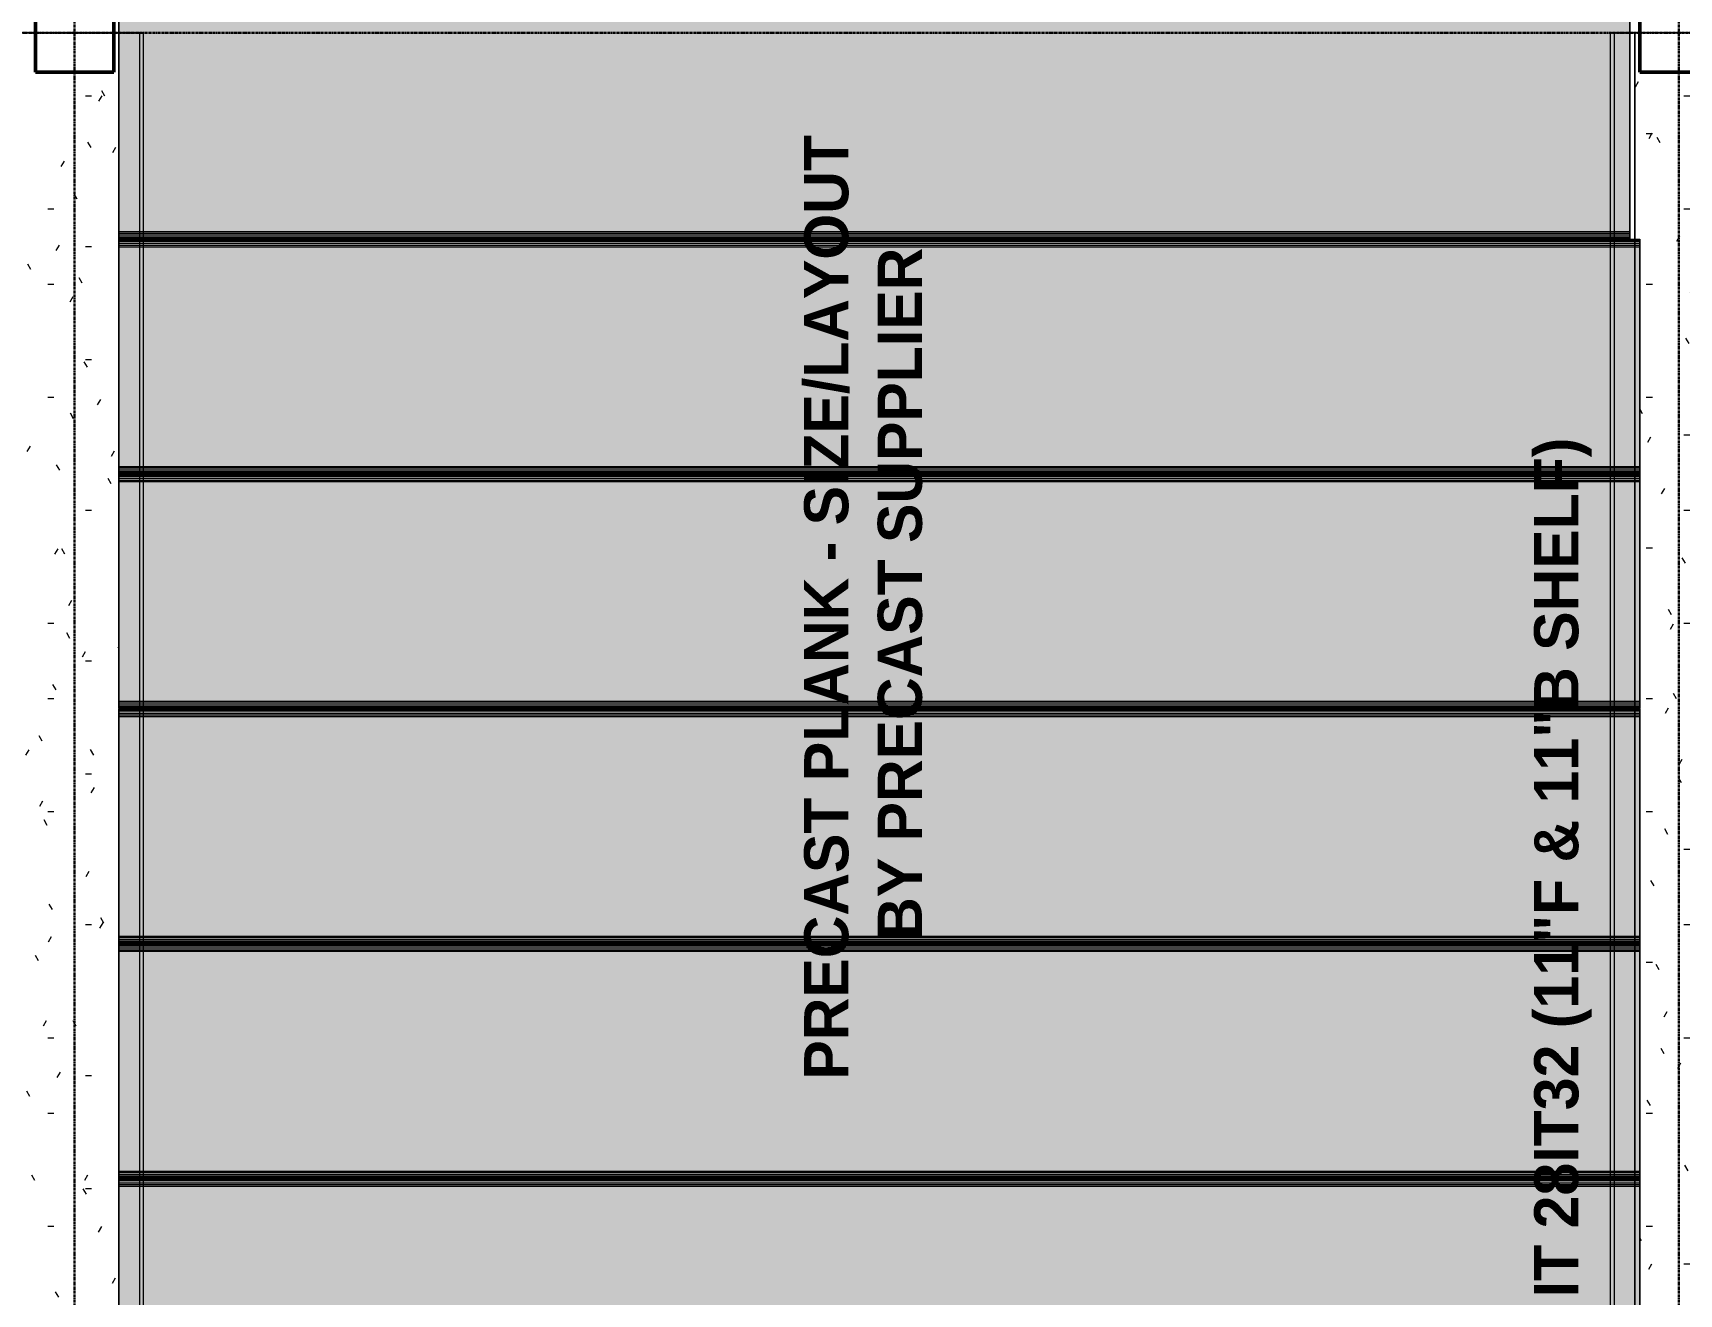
# Model space of a CAD drawing. Header units: inches. Extents: x -15746 to 650, y -81 to 12338.
# Drawn here: x -2835.8 to -2500.3, y 10930.1 to 11187.2 of the extents above; entities that cross this region are included whole.
import ezdxf

# ---------------------------------------------------------------- set-up
doc = ezdxf.new("R2010")
doc.units = ezdxf.units.IN
doc.header["$MEASUREMENT"] = 0
doc.linetypes.add('Grid Line 1_2_', pattern=[0.875, 0.5, -0.125, 0.125, -0.125])
for name, color, linetype, lineweight in [('A-ANNO-IDEN', 131, 'Continuous', 30), ('S-BEAM', 12, 'Continuous', 9), ('S-BEAM-IDEN', 2, 'Continuous', 30), ('S-COLS', 52, 'Continuous', 9), ('S-GRID', 1, 'Continuous', 9)]:
    doc.layers.add(name, color=color, linetype=linetype, lineweight=lineweight)
doc.styles.add('Century Gothic_B', font='', dxfattribs={"height": 9})
doc.styles.get('Century Gothic_B').set_extended_font_data('Century Gothic', bold=True)
pattern_1 = [(270, (-11013.189, -2827.324), (7.68, -30.72), [1.267, -21.773, 1.267, -21.773, -122.88]), (270, (-11013.189, -2827.324), (7.68, -30.72), [-46.08, 1.267, -44.813, 1.267, -21.773, -53.76]), (270, (-11013.189, -2827.324), (7.68, -30.72), [-115.2, 1.267, -14.093, 1.267, -37.133]), (30, (-11009.349, -2838.844), (22.7643004, 22.011075), [1.267, -21.773, 1.267, -21.773, -122.88]), (30, (-11009.349, -2838.844), (22.7643004, 22.011075), [-46.08, 1.267, -44.813, 1.267, -21.773, -53.76]), (30, (-11009.349, -2838.844), (22.7643004, 22.011075), [-115.2, 1.267, -14.093, 1.267, -37.133]), (150, (-10993.989, -2842.684), (-30.4443004, 8.708925), [1.267, -21.773, 1.267, -21.773, -122.88]), (150, (-10993.989, -2842.684), (-30.4443004, 8.708925), [-46.08, 1.267, -44.813, 1.267, -21.773, -53.76]), (150, (-10993.989, -2842.684), (-30.4443004, 8.708925), [-115.2, 1.267, -14.093, 1.267, -37.133])]
pattern_2 = [(270, (-11013.189, -2500.324), (7.68, -30.72), [1.267, -21.773, 1.267, -21.773, -122.88]), (270, (-11013.189, -2500.324), (7.68, -30.72), [-46.08, 1.267, -44.813, 1.267, -21.773, -53.76]), (270, (-11013.189, -2500.324), (7.68, -30.72), [-115.2, 1.267, -14.093, 1.267, -37.133]), (30, (-11009.349, -2511.844), (22.7643004, 22.011075), [1.267, -21.773, 1.267, -21.773, -122.88]), (30, (-11009.349, -2511.844), (22.7643004, 22.011075), [-46.08, 1.267, -44.813, 1.267, -21.773, -53.76]), (30, (-11009.349, -2511.844), (22.7643004, 22.011075), [-115.2, 1.267, -14.093, 1.267, -37.133]), (150, (-10993.989, -2515.684), (-30.4443004, 8.708925), [1.267, -21.773, 1.267, -21.773, -122.88]), (150, (-10993.989, -2515.684), (-30.4443004, 8.708925), [-46.08, 1.267, -44.813, 1.267, -21.773, -53.76]), (150, (-10993.989, -2515.684), (-30.4443004, 8.708925), [-115.2, 1.267, -14.093, 1.267, -37.133])]

# ---------------------------------------------------------------- blocks, each defined once
blk = doc.blocks.new('034100 - Precast Structural Concrete - Column - Corbels - 16_x16_-1699971-FRAMING PLAN - 1ST FLOOR')
at = {"layer": 'S-COLS'}
for p, q in [((-8.91, 8.98), (-8.98, 8.98)), ((-8.98, 8.98), (-8.98, -7.02)), ((6.94, 8.98), (-8.91, 8.98)), ((7.02, 8.98), (6.94, 8.98)), ((7.02, -7.02), (7.02, 8.98)), ((-8.98, -7.02), (-8.91, -7.02)), ((-8.91, -7.02), (6.94, -7.02)), ((6.94, -7.02), (7.02, -7.02))]:
    blk.add_line(p, q, dxfattribs=at)
at = {"layer": 'S-COLS', "lineweight": 50}
for p, q in [((-8.98, -7.02), (-8.98, 8.98)), ((-8.98, 8.98), (-8.91, 8.98)), ((-8.91, 8.98), (6.94, 8.98)), ((6.94, 8.98), (7.02, 8.98)), ((7.02, 8.98), (7.02, -7.02)), ((-8.91, -7.02), (-8.98, -7.02)), ((6.94, -7.02), (-8.91, -7.02)), ((7.02, -7.02), (6.94, -7.02))]:
    blk.add_line(p, q, dxfattribs=at)
blk = doc.blocks.new('034100 - Precast Structural Concrete - Solid Plank - 12_-V108-FRAMING PLAN - 1ST FLOOR')
at = {"layer": 'S-BEAM', "transparency": 33554483}
for points in [[(0, 23.94), (0, 23.9), (3.21, 23.94)], [(4, 23.94), (4, 23.9), (75.92, 23.94)], [(303, 23.9), (4, 23.9), (4, 23.52), (303, 23.52)], [(210.98, 23.09), (4, 23.09), (4, 22.7), (303, 22.7), (303, 23.09)], [(303, -22.7), (4, -22.7), (4, -23.09), (303, -23.09)], [(210.98, -23.52), (4, -23.52), (4, -23.9), (303, -23.9), (303, -23.52), (278.52, -23.52)]]:
    blk.add_hatch(color=256, dxfattribs=at).paths.add_polyline_path(points, flags=0)
h = blk.add_hatch(color=256, dxfattribs=at)
h.paths.add_polyline_path([(3.21, 23.9), (0, 23.9), (0, 23.52), (4, 23.52), (4, 23.9)], flags=0)
h.paths.add_polyline_path([(303.79, 23.9), (303, 23.9), (303, 23.52), (308, 23.52), (308, 23.9)], flags=0)
h = blk.add_hatch(color=256, dxfattribs=at)
h.paths.add_polyline_path([(303, 23.52), (303, 23.09), (308, 23.09), (308, 23.52), (303.79, 23.52)], flags=0)
h.paths.add_polyline_path([(0, 23.52), (0, 23.09), (4, 23.09), (4, 23.52), (3.21, 23.52)], flags=0)
h.paths.add_polyline_path([(303, 22.7), (303, -18.09), (308, -18.09), (308, 22.7), (303.79, 22.7)], flags=0)
h.paths.add_polyline_path([(4, 22.7), (0, 22.7), (0, -18.1), (4, -18.1), (4, -1)], flags=0)
h.paths.add_polyline_path([(303, -18.1), (303, -22.7), (308, -22.7), (308, -18.1), (303.79, -18.1)], flags=0)
h.paths.add_polyline_path([(4, -18.13), (0, -18.13), (0, -22.7), (4, -22.7)], flags=0)
h.paths.add_polyline_path([(303, -23.09), (303, -23.52), (308, -23.52), (308, -23.09), (303.79, -23.09)], flags=0)
h.paths.add_polyline_path([(3.21, -23.09), (0, -23.09), (0, -23.52), (4, -23.52), (4, -23.09)], flags=0)
h = blk.add_hatch(color=256, dxfattribs=at)
h.paths.add_polyline_path([(303, 23.52), (4, 23.52), (4, 23.09), (303, 23.09)], flags=0)
h.paths.add_polyline_path([(210.98, 22.7), (4, 22.7), (4, -22.7), (303, -22.7), (303, -18.1), (303, -18.09), (303, 22.7)], flags=0)
h.paths.add_polyline_path([(278.52, -23.09), (4, -23.09), (4, -23.52), (303, -23.52), (303, -23.09)], flags=0)
h = blk.add_hatch(color=256, dxfattribs=at)
h.paths.add_polyline_path([(303, 23.09), (303, 22.7), (308, 22.7), (308, 23.09), (303.79, 23.09)], flags=0)
h.paths.add_polyline_path([(0, 23.09), (0, 22.7), (4, 22.7), (4, 23.09), (3.21, 23.09)], flags=0)
h = blk.add_hatch(color=256, dxfattribs=at)
h.paths.add_polyline_path([(303, -22.7), (303, -23.09), (308, -23.09), (308, -22.7), (303.79, -22.7)], flags=0)
h.paths.add_polyline_path([(0, -22.7), (0, -23.09), (4, -23.09), (4, -22.7), (3.21, -22.7)], flags=0)
h = blk.add_hatch(color=256, dxfattribs=at)
h.paths.add_polyline_path([(303, -23.52), (303, -23.9), (308, -23.9), (308, -23.52), (303.79, -23.52)], flags=0)
h.paths.add_polyline_path([(0, -23.52), (0, -23.9), (4, -23.9), (4, -23.52), (3.21, -23.52)], flags=0)
h = blk.add_hatch(color=256, dxfattribs=at)
h.paths.add_polyline_path([(303, -23.9), (303, -23.94), (303.79, -23.9)], flags=0)
h.paths.add_polyline_path([(0, -23.9), (0, -23.94), (3.21, -23.9)], flags=0)
at = {"layer": 'S-BEAM'}
for p, q in [((0, 23.94), (0, 23.9)), ((4, 23.94), (0, 23.94)), ((0, 23.76), (0, 23.9)), ((0, 23.9), (0, 23.52)), ((4, 23.9), (0, 23.9)), ((0, 23.52), (0, 23.76)), ((0, 23.76), (4, 23.76)), ((4, 23.76), (0, 23.76)), ((0, 23.52), (0, -18.1)), ((0, 22.7), (0, 23.52)), ((0, 23.52), (4, 23.52)), ((303, 23.94), (4, 23.94)), ((303, 23.9), (4, 23.9)), ((4, 23.76), (303, 23.76)), ((303, 23.76), (4, 23.76)), ((4, 23.52), (303, 23.52)), ((308, 23.94), (303, 23.94)), ((308, 23.9), (303, 23.9)), ((303, 23.76), (308, 23.76)), ((308, 23.76), (303, 23.76)), ((303, 23.52), (308, 23.52)), ((308, 23.9), (308, 23.94)), ((308, 23.52), (308, 23.9)), ((308, 23.9), (308, 23.76)), ((308, 23.76), (308, 23.52)), ((308, 23.52), (308, 22.7)), ((308, -18.09), (308, 23.52)), ((0, 22.7), (0, 23.09)), ((0, 23.09), (0, 22.7)), ((4, 23.09), (0, 23.09)), ((4, 23.09), (0, 23.09)), ((0, 22.4), (0, 22.7)), ((4, 22.7), (0, 22.7)), ((0, -18.1), (0, 22.4)), ((4, 22.4), (0, 22.4)), ((303, 23.09), (4, 23.09)), ((303, 23.09), (4, 23.09)), ((303, 22.7), (4, 22.7)), ((303, 22.4), (4, 22.4)), ((308, 23.09), (303, 23.09)), ((308, 23.09), (303, 23.09)), ((308, 22.7), (303, 22.7)), ((308, 22.4), (303, 22.4)), ((308, 22.7), (308, 23.09)), ((308, 23.09), (308, 22.7)), ((308, 22.7), (308, 22.4)), ((308, 22.4), (308, -18.09)), ((0, -18.13), (0, -23.52)), ((0, -22.4), (0, -18.13)), ((308, -18.1), (308, -22.4)), ((308, -23.52), (308, -18.1)), ((0, -22.7), (0, -22.4)), ((4, -22.4), (0, -22.4)), ((0, -23.52), (0, -22.7)), ((0, -22.7), (0, -23.09)), ((0, -23.09), (0, -22.7)), ((4, -22.7), (0, -22.7)), ((4, -23.09), (0, -23.09)), ((4, -23.09), (0, -23.09)), ((303, -22.4), (4, -22.4)), ((303, -22.7), (4, -22.7)), ((303, -23.09), (4, -23.09)), ((303, -23.09), (4, -23.09)), ((308, -22.4), (303, -22.4)), ((308, -22.7), (303, -22.7)), ((308, -23.09), (303, -23.09)), ((308, -23.09), (303, -23.09)), ((308, -22.4), (308, -22.7)), ((308, -22.7), (308, -23.09)), ((308, -23.09), (308, -22.7)), ((308, -22.7), (308, -23.52)), ((0, -23.52), (0, -23.9)), ((0, -23.76), (0, -23.52)), ((4, -23.52), (0, -23.52)), ((0, -23.9), (0, -23.76)), ((4, -23.76), (0, -23.76)), ((4, -23.76), (0, -23.76)), ((0, -23.9), (0, -23.94)), ((4, -23.9), (0, -23.9)), ((4, -23.94), (0, -23.94)), ((303, -23.52), (4, -23.52)), ((303, -23.76), (4, -23.76)), ((303, -23.76), (4, -23.76)), ((303, -23.9), (4, -23.9)), ((303, -23.94), (4, -23.94)), ((308, -23.52), (303, -23.52)), ((308, -23.76), (303, -23.76)), ((308, -23.76), (303, -23.76)), ((308, -23.9), (303, -23.9)), ((308, -23.94), (303, -23.94)), ((308, -23.52), (308, -23.76)), ((308, -23.9), (308, -23.52)), ((308, -23.76), (308, -23.9)), ((308, -23.94), (308, -23.9))]:
    blk.add_line(p, q, dxfattribs=at)
blk = doc.blocks.new('034100 - Precast Structural Concrete - Solid Plank - 12_-V109-FRAMING PLAN - 1ST FLOOR')
at = {"layer": 'S-BEAM', "transparency": 33554483}
for points in [[(0, 23.94), (0, 23.9), (5.21, 23.94)], [(305, 23.9), (6, 23.9), (6, 23.52), (305, 23.52)], [(305, 23.09), (6, 23.09), (6, 22.7), (305, 22.7)], [(212.98, -22.7), (6, -22.7), (6, -23.09), (305, -23.09), (305, -22.7)], [(0, -23.9), (0, -23.94), (2, -23.9)], [(305, -23.52), (6, -23.52), (6, -23.9), (305, -23.9)], [(6, -23.9), (6, -23.94), (77.92, -23.9)]]:
    blk.add_hatch(color=256, dxfattribs=at).paths.add_polyline_path(points, flags=0)
h = blk.add_hatch(color=256, dxfattribs=at)
h.paths.add_polyline_path([(5.21, 23.9), (0, 23.9), (0, 23.52), (6, 23.52), (6, 23.9)], flags=0)
h.paths.add_polyline_path([(305.79, 23.9), (305, 23.9), (305, 23.52), (310, 23.52), (310, 23.9)], flags=0)
h = blk.add_hatch(color=256, dxfattribs=at)
h.paths.add_polyline_path([(305, 23.52), (305, 23.09), (310, 23.09), (310, 23.52), (305.79, 23.52)], flags=0)
h.paths.add_polyline_path([(0, 23.52), (0, 23.09), (6, 23.09), (6, 23.52), (5.21, 23.52)], flags=0)
h.paths.add_polyline_path([(5.21, 22.7), (0, 22.7), (0, -22.7), (6, -22.7), (6, 22.7)], flags=0)
h.paths.add_polyline_path([(305, 22.7), (305, -22.7), (310, -22.7), (310, 22.7), (305.79, 22.7)], flags=0)
h.paths.add_polyline_path([(305, -23.09), (305, -23.52), (310, -23.52), (310, -23.09), (305.79, -23.09)], flags=0)
h.paths.add_polyline_path([(0, -23.09), (0, -23.52), (6, -23.52), (6, -23.09), (5.21, -23.09)], flags=0)
h = blk.add_hatch(color=256, dxfattribs=at)
h.paths.add_polyline_path([(305, 23.52), (6, 23.52), (6, 23.09), (305, 23.09)], flags=0)
h.paths.add_polyline_path([(212.98, 22.7), (6, 22.7), (6, -22.7), (305, -22.7), (305, 22.7)], flags=0)
h.paths.add_polyline_path([(6, -23.09), (6, -23.52), (305, -23.52), (305, -23.09), (77.92, -23.09)], flags=0)
h = blk.add_hatch(color=256, dxfattribs=at)
h.paths.add_polyline_path([(305, 23.09), (305, 22.7), (310, 22.7), (310, 23.09), (305.79, 23.09)], flags=0)
h.paths.add_polyline_path([(0, 23.09), (0, 22.7), (6, 22.7), (6, 23.09), (5.21, 23.09)], flags=0)
h = blk.add_hatch(color=256, dxfattribs=at)
h.paths.add_polyline_path([(305, -22.7), (305, -23.09), (310, -23.09), (310, -22.7), (305.79, -22.7)], flags=0)
h.paths.add_polyline_path([(0, -22.7), (0, -23.09), (6, -23.09), (6, -22.7), (5.21, -22.7)], flags=0)
h = blk.add_hatch(color=256, dxfattribs=at)
h.paths.add_polyline_path([(5.21, -23.52), (0, -23.52), (0, -23.9), (6, -23.9), (6, -23.52)], flags=0)
h.paths.add_polyline_path([(310, -23.52), (305, -23.52), (305, -23.9), (310, -23.9)], flags=0)
at = {"layer": 'S-BEAM'}
for p, q in [((0, 23.94), (0, 23.9)), ((6, 23.94), (0, 23.94)), ((0, 23.76), (0, 23.9)), ((0, 23.9), (0, 23.52)), ((6, 23.9), (0, 23.9)), ((0, 23.52), (0, 23.76)), ((0, 23.76), (6, 23.76)), ((6, 23.76), (0, 23.76)), ((0, 23.52), (0, -23.52)), ((0, 22.7), (0, 23.52)), ((0, 23.52), (6, 23.52)), ((305, 23.94), (6, 23.94)), ((305, 23.9), (6, 23.9)), ((6, 23.76), (305, 23.76)), ((305, 23.76), (6, 23.76)), ((6, 23.52), (305, 23.52)), ((310, 23.94), (305, 23.94)), ((310, 23.9), (305, 23.9)), ((305, 23.76), (310, 23.76)), ((310, 23.76), (305, 23.76)), ((305, 23.52), (310, 23.52)), ((310, 23.9), (310, 23.94)), ((310, 23.52), (310, 23.9)), ((310, 23.9), (310, 23.76)), ((310, 23.76), (310, 23.52)), ((310, 23.52), (310, 22.7)), ((310, -23.52), (310, 23.52)), ((0, 22.7), (0, 23.09)), ((0, 23.09), (0, 22.7)), ((6, 23.09), (0, 23.09)), ((6, 23.09), (0, 23.09)), ((0, 22.4), (0, 22.7)), ((6, 22.7), (0, 22.7)), ((0, -22.4), (0, 22.4)), ((6, 22.4), (0, 22.4)), ((305, 23.09), (6, 23.09)), ((305, 23.09), (6, 23.09)), ((305, 22.7), (6, 22.7)), ((305, 22.4), (6, 22.4)), ((310, 23.09), (305, 23.09)), ((310, 23.09), (305, 23.09)), ((310, 22.7), (305, 22.7)), ((310, 22.4), (305, 22.4)), ((310, 22.7), (310, 23.09)), ((310, 23.09), (310, 22.7)), ((310, 22.7), (310, 22.4)), ((310, 22.4), (310, -22.4)), ((0, -22.7), (0, -22.4)), ((6, -22.4), (0, -22.4)), ((0, -23.52), (0, -22.7)), ((0, -22.7), (0, -23.09)), ((0, -23.09), (0, -22.7)), ((6, -22.7), (0, -22.7)), ((6, -23.09), (0, -23.09)), ((6, -23.09), (0, -23.09)), ((305, -22.4), (6, -22.4)), ((305, -22.7), (6, -22.7)), ((305, -23.09), (6, -23.09)), ((305, -23.09), (6, -23.09)), ((310, -22.4), (305, -22.4)), ((310, -22.7), (305, -22.7)), ((310, -23.09), (305, -23.09)), ((310, -23.09), (305, -23.09)), ((310, -22.4), (310, -22.7)), ((310, -22.7), (310, -23.09)), ((310, -23.09), (310, -22.7)), ((310, -22.7), (310, -23.52)), ((0, -23.52), (0, -23.9)), ((0, -23.76), (0, -23.52)), ((6, -23.52), (0, -23.52)), ((0, -23.9), (0, -23.76)), ((6, -23.76), (0, -23.76)), ((6, -23.76), (0, -23.76)), ((0, -23.9), (0, -23.94)), ((6, -23.9), (0, -23.9)), ((6, -23.94), (0, -23.94)), ((305, -23.52), (6, -23.52)), ((305, -23.76), (6, -23.76)), ((305, -23.76), (6, -23.76)), ((305, -23.9), (6, -23.9)), ((305, -23.94), (6, -23.94)), ((310, -23.52), (305, -23.52)), ((310, -23.76), (305, -23.76)), ((310, -23.76), (305, -23.76)), ((310, -23.9), (305, -23.9)), ((310, -23.94), (305, -23.94)), ((310, -23.52), (310, -23.76)), ((310, -23.9), (310, -23.52)), ((310, -23.76), (310, -23.9)), ((310, -23.94), (310, -23.9))]:
    blk.add_line(p, q, dxfattribs=at)
blk = doc.blocks.new('034100 - Precast Structural Concrete - Solid Plank - 12_-V110-FRAMING PLAN - 1ST FLOOR')
at = {"layer": 'S-BEAM', "transparency": 33554483}
h = blk.add_hatch(color=256, dxfattribs=at)
h.paths.add_polyline_path([(305, 23.9), (305, 23.52), (310, 23.52), (310, 23.9), (305.79, 23.9)], flags=0)
h.paths.add_polyline_path([(0, 23.9), (0, 23.52), (6, 23.52), (6, 23.9), (5.21, 23.9)], flags=0)
h = blk.add_hatch(color=256, dxfattribs=at)
h.paths.add_polyline_path([(305, 23.52), (305, 23.09), (310, 23.09), (310, 23.52), (305.79, 23.52)], flags=0)
h.paths.add_polyline_path([(0, 23.52), (0, 23.09), (6, 23.09), (6, 23.52), (5.21, 23.52)], flags=0)
h.paths.add_polyline_path([(305.79, 22.7), (305, 22.7), (305, -22.7), (310, -22.7), (310, 22.7)], flags=0)
h.paths.add_polyline_path([(0, 22.7), (0, -22.7), (6, -22.7), (6, 22.7), (5.21, 22.7)], flags=0)
h.paths.add_polyline_path([(305, -23.09), (305, -23.52), (310, -23.52), (310, -23.09), (305.79, -23.09)], flags=0)
h.paths.add_polyline_path([(0, -23.09), (0, -23.52), (6, -23.52), (6, -23.09), (5.21, -23.09)], flags=0)
for points in [[(77.92, 23.9), (6, 23.9), (6, 23.52), (305, 23.52), (305, 23.9), (212.98, 23.9)], [(212.98, 23.09), (6, 23.09), (6, 22.7), (305, 22.7), (305, 23.09)], [(212.98, -22.7), (6, -22.7), (6, -23.09), (305, -23.09), (305, -22.7)], [(212.98, -23.52), (6, -23.52), (6, -23.9), (305, -23.9), (305, -23.52)]]:
    blk.add_hatch(color=256, dxfattribs=at).paths.add_polyline_path(points, flags=0)
h = blk.add_hatch(color=256, dxfattribs=at)
h.paths.add_polyline_path([(305, 23.52), (6, 23.52), (6, 23.09), (305, 23.09)], flags=0)
h.paths.add_polyline_path([(77.92, 22.7), (6, 22.7), (6, -22.7), (305, -22.7), (305, 22.7), (212.98, 22.7)], flags=0)
h.paths.add_polyline_path([(212.98, -23.09), (6, -23.09), (6, -23.52), (305, -23.52), (305, -23.09)], flags=0)
h = blk.add_hatch(color=256, dxfattribs=at)
h.paths.add_polyline_path([(305, 23.09), (305, 22.7), (310, 22.7), (310, 23.09), (305.79, 23.09)], flags=0)
h.paths.add_polyline_path([(0, 23.09), (0, 22.7), (6, 22.7), (6, 23.09), (5.21, 23.09)], flags=0)
h = blk.add_hatch(color=256, dxfattribs=at)
h.paths.add_polyline_path([(305, -22.7), (305, -23.09), (310, -23.09), (310, -22.7), (305.79, -22.7)], flags=0)
h.paths.add_polyline_path([(0, -22.7), (0, -23.09), (6, -23.09), (6, -22.7), (5.21, -22.7)], flags=0)
h = blk.add_hatch(color=256, dxfattribs=at)
h.paths.add_polyline_path([(305, -23.52), (305, -23.9), (310, -23.9), (310, -23.52), (305.79, -23.52)], flags=0)
h.paths.add_polyline_path([(0, -23.52), (0, -23.9), (6, -23.9), (6, -23.52), (5.21, -23.52)], flags=0)
h = blk.add_hatch(color=256, dxfattribs=at)
h.paths.add_polyline_path([(305, -23.9), (305, -23.94), (305.79, -23.9)], flags=0)
h.paths.add_polyline_path([(0, -23.9), (0, -23.94), (5.21, -23.9)], flags=0)
at = {"layer": 'S-BEAM'}
for p, q in [((0, 23.94), (0, 23.9)), ((6, 23.94), (0, 23.94)), ((0, 23.76), (0, 23.9)), ((0, 23.9), (0, 23.52)), ((6, 23.9), (0, 23.9)), ((0, 23.52), (0, 23.76)), ((0, 23.76), (6, 23.76)), ((6, 23.76), (0, 23.76)), ((0, 23.52), (0, -23.52)), ((0, 22.7), (0, 23.52)), ((0, 23.52), (6, 23.52)), ((305, 23.94), (6, 23.94)), ((305, 23.9), (6, 23.9)), ((6, 23.76), (305, 23.76)), ((305, 23.76), (6, 23.76)), ((6, 23.52), (305, 23.52)), ((310, 23.94), (305, 23.94)), ((310, 23.9), (305, 23.9)), ((305, 23.76), (310, 23.76)), ((310, 23.76), (305, 23.76)), ((305, 23.52), (310, 23.52)), ((310, 23.9), (310, 23.94)), ((310, 23.52), (310, 23.9)), ((310, 23.9), (310, 23.76)), ((310, 23.76), (310, 23.52)), ((310, 23.52), (310, 22.7)), ((310, -23.52), (310, 23.52)), ((0, 22.7), (0, 23.09)), ((0, 23.09), (0, 22.7)), ((6, 23.09), (0, 23.09)), ((6, 23.09), (0, 23.09)), ((0, 22.4), (0, 22.7)), ((6, 22.7), (0, 22.7)), ((0, -22.4), (0, 22.4)), ((6, 22.4), (0, 22.4)), ((305, 23.09), (6, 23.09)), ((305, 23.09), (6, 23.09)), ((305, 22.7), (6, 22.7)), ((305, 22.4), (6, 22.4)), ((310, 23.09), (305, 23.09)), ((310, 23.09), (305, 23.09)), ((310, 22.7), (305, 22.7)), ((310, 22.4), (305, 22.4)), ((310, 22.7), (310, 23.09)), ((310, 23.09), (310, 22.7)), ((310, 22.7), (310, 22.4)), ((310, 22.4), (310, -22.4)), ((0, -22.7), (0, -22.4)), ((6, -22.4), (0, -22.4)), ((0, -23.52), (0, -22.7)), ((0, -22.7), (0, -23.09)), ((0, -23.09), (0, -22.7)), ((6, -22.7), (0, -22.7)), ((6, -23.09), (0, -23.09)), ((6, -23.09), (0, -23.09)), ((305, -22.4), (6, -22.4)), ((305, -22.7), (6, -22.7)), ((305, -23.09), (6, -23.09)), ((305, -23.09), (6, -23.09)), ((310, -22.4), (305, -22.4)), ((310, -22.7), (305, -22.7)), ((310, -23.09), (305, -23.09)), ((310, -23.09), (305, -23.09)), ((310, -22.4), (310, -22.7)), ((310, -22.7), (310, -23.09)), ((310, -23.09), (310, -22.7)), ((310, -22.7), (310, -23.52)), ((0, -23.52), (0, -23.9)), ((0, -23.76), (0, -23.52)), ((6, -23.52), (0, -23.52)), ((0, -23.9), (0, -23.76)), ((6, -23.76), (0, -23.76)), ((6, -23.76), (0, -23.76)), ((0, -23.9), (0, -23.94)), ((6, -23.9), (0, -23.9)), ((6, -23.94), (0, -23.94)), ((305, -23.52), (6, -23.52)), ((305, -23.76), (6, -23.76)), ((305, -23.76), (6, -23.76)), ((305, -23.9), (6, -23.9)), ((305, -23.94), (6, -23.94)), ((310, -23.52), (305, -23.52)), ((310, -23.76), (305, -23.76)), ((310, -23.76), (305, -23.76)), ((310, -23.9), (305, -23.9)), ((310, -23.94), (305, -23.94)), ((310, -23.52), (310, -23.76)), ((310, -23.9), (310, -23.52)), ((310, -23.76), (310, -23.9)), ((310, -23.94), (310, -23.9))]:
    blk.add_line(p, q, dxfattribs=at)
blk = doc.blocks.new('034100 - Precast Structural Concrete - Solid Plank - 12_-V111-FRAMING PLAN - 1ST FLOOR')
at = {"layer": 'S-BEAM', "transparency": 33554483}
for points in [[(0, 23.94), (0, 23.9), (5.21, 23.94)], [(305, 23.9), (6, 23.9), (6, 23.52), (305, 23.52)], [(305, 23.09), (6, 23.09), (6, 22.7), (305, 22.7)], [(212.98, -22.7), (6, -22.7), (6, -23.09), (305, -23.09), (305, -22.7)], [(6, -23.52), (6, -23.9), (305, -23.9), (305, -23.52), (77.92, -23.52)]]:
    blk.add_hatch(color=256, dxfattribs=at).paths.add_polyline_path(points, flags=0)
h = blk.add_hatch(color=256, dxfattribs=at)
h.paths.add_polyline_path([(5.21, 23.9), (0, 23.9), (0, 23.52), (6, 23.52), (6, 23.9)], flags=0)
h.paths.add_polyline_path([(305.79, 23.9), (305, 23.9), (305, 23.52), (310, 23.52), (310, 23.9)], flags=0)
h = blk.add_hatch(color=256, dxfattribs=at)
h.paths.add_polyline_path([(305, 23.52), (305, 23.09), (310, 23.09), (310, 23.52), (305.79, 23.52)], flags=0)
h.paths.add_polyline_path([(6, 23.52), (0, 23.52), (0, 23.09), (6, 23.09)], flags=0)
h.paths.add_polyline_path([(305.79, 22.7), (305, 22.7), (305, -22.7), (310, -22.7), (310, 22.7)], flags=0)
h.paths.add_polyline_path([(0, 22.7), (0, -22.7), (6, -22.7), (6, 22.7), (5.21, 22.7)], flags=0)
h.paths.add_polyline_path([(305.79, -23.09), (305, -23.09), (305, -23.52), (310, -23.52), (310, -23.09)], flags=0)
h.paths.add_polyline_path([(6, -23.09), (0, -23.09), (0, -23.52), (6, -23.52)], flags=0)
h = blk.add_hatch(color=256, dxfattribs=at)
h.paths.add_polyline_path([(6, 23.52), (6, 23.09), (305, 23.09), (305, 23.52), (77.92, 23.52)], flags=0)
h.paths.add_polyline_path([(77.92, 22.7), (6, 22.7), (6, -22.7), (305, -22.7), (305, 22.7), (212.98, 22.7)], flags=0)
h.paths.add_polyline_path([(6, -23.09), (6, -23.52), (305, -23.52), (305, -23.09), (77.92, -23.09)], flags=0)
h = blk.add_hatch(color=256, dxfattribs=at)
h.paths.add_polyline_path([(305, 23.09), (305, 22.7), (310, 22.7), (310, 23.09), (305.79, 23.09)], flags=0)
h.paths.add_polyline_path([(0, 23.09), (0, 22.7), (6, 22.7), (6, 23.09), (5.21, 23.09)], flags=0)
h = blk.add_hatch(color=256, dxfattribs=at)
h.paths.add_polyline_path([(305, -22.7), (305, -23.09), (310, -23.09), (310, -22.7), (305.79, -22.7)], flags=0)
h.paths.add_polyline_path([(0, -22.7), (0, -23.09), (6, -23.09), (6, -22.7), (5.21, -22.7)], flags=0)
h = blk.add_hatch(color=256, dxfattribs=at)
h.paths.add_polyline_path([(305, -23.52), (305, -23.9), (310, -23.9), (310, -23.52), (305.79, -23.52)], flags=0)
h.paths.add_polyline_path([(0, -23.52), (0, -23.9), (6, -23.9), (6, -23.52), (5.21, -23.52)], flags=0)
at = {"layer": 'S-BEAM'}
for p, q in [((0, 23.94), (0, 23.9)), ((6, 23.94), (0, 23.94)), ((0, 23.76), (0, 23.9)), ((0, 23.9), (0, 23.52)), ((6, 23.9), (0, 23.9)), ((0, 23.52), (0, 23.76)), ((0, 23.76), (6, 23.76)), ((6, 23.76), (0, 23.76)), ((0, 23.52), (0, -23.52)), ((0, 22.7), (0, 23.52)), ((0, 23.52), (6, 23.52)), ((305, 23.94), (6, 23.94)), ((305, 23.9), (6, 23.9)), ((6, 23.76), (305, 23.76)), ((305, 23.76), (6, 23.76)), ((6, 23.52), (305, 23.52)), ((310, 23.94), (305, 23.94)), ((310, 23.9), (305, 23.9)), ((305, 23.76), (310, 23.76)), ((310, 23.76), (305, 23.76)), ((305, 23.52), (310, 23.52)), ((310, 23.9), (310, 23.94)), ((310, 23.52), (310, 23.9)), ((310, 23.9), (310, 23.76)), ((310, 23.76), (310, 23.52)), ((310, 23.52), (310, 22.7)), ((310, -23.52), (310, 23.52)), ((0, 22.7), (0, 23.09)), ((0, 23.09), (0, 22.7)), ((6, 23.09), (0, 23.09)), ((6, 23.09), (0, 23.09)), ((0, 22.4), (0, 22.7)), ((6, 22.7), (0, 22.7)), ((0, -22.4), (0, 22.4)), ((6, 22.4), (0, 22.4)), ((305, 23.09), (6, 23.09)), ((305, 23.09), (6, 23.09)), ((305, 22.7), (6, 22.7)), ((305, 22.4), (6, 22.4)), ((310, 23.09), (305, 23.09)), ((310, 23.09), (305, 23.09)), ((310, 22.7), (305, 22.7)), ((310, 22.4), (305, 22.4)), ((310, 22.7), (310, 23.09)), ((310, 23.09), (310, 22.7)), ((310, 22.7), (310, 22.4)), ((310, 22.4), (310, -22.4)), ((0, -22.7), (0, -22.4)), ((6, -22.4), (0, -22.4)), ((0, -23.52), (0, -22.7)), ((0, -22.7), (0, -23.09)), ((0, -23.09), (0, -22.7)), ((6, -22.7), (0, -22.7)), ((6, -23.09), (0, -23.09)), ((6, -23.09), (0, -23.09)), ((305, -22.4), (6, -22.4)), ((305, -22.7), (6, -22.7)), ((305, -23.09), (6, -23.09)), ((305, -23.09), (6, -23.09)), ((310, -22.4), (305, -22.4)), ((310, -22.7), (305, -22.7)), ((310, -23.09), (305, -23.09)), ((310, -23.09), (305, -23.09)), ((310, -22.4), (310, -22.7)), ((310, -22.7), (310, -23.09)), ((310, -23.09), (310, -22.7)), ((310, -22.7), (310, -23.52)), ((0, -23.52), (0, -23.9)), ((0, -23.76), (0, -23.52)), ((6, -23.52), (0, -23.52)), ((0, -23.9), (0, -23.76)), ((6, -23.76), (0, -23.76)), ((6, -23.76), (0, -23.76)), ((0, -23.9), (0, -23.94)), ((6, -23.9), (0, -23.9)), ((6, -23.94), (0, -23.94)), ((305, -23.52), (6, -23.52)), ((305, -23.76), (6, -23.76)), ((305, -23.76), (6, -23.76)), ((305, -23.9), (6, -23.9)), ((305, -23.94), (6, -23.94)), ((310, -23.52), (305, -23.52)), ((310, -23.76), (305, -23.76)), ((310, -23.76), (305, -23.76)), ((310, -23.9), (305, -23.9)), ((310, -23.94), (305, -23.94)), ((310, -23.52), (310, -23.76)), ((310, -23.9), (310, -23.52)), ((310, -23.76), (310, -23.9)), ((310, -23.94), (310, -23.9))]:
    blk.add_line(p, q, dxfattribs=at)
blk = doc.blocks.new('034100 - Precast Structural Concrete - Solid Plank - 12_-V112-FRAMING PLAN - 1ST FLOOR')
at = {"layer": 'S-BEAM', "transparency": 33554483}
for points in [[(0, 23.94), (0, 23.9), (5.21, 23.94)], [(305, 23.9), (6, 23.9), (6, 23.52), (305, 23.52)], [(212.98, 23.09), (6, 23.09), (6, 22.7), (305, 22.7), (305, 23.09)], [(212.98, -22.7), (6, -22.7), (6, -23.09), (305, -23.09), (305, -22.7)], [(212.98, -23.52), (6, -23.52), (6, -23.9), (305, -23.9), (305, -23.52)]]:
    blk.add_hatch(color=256, dxfattribs=at).paths.add_polyline_path(points, flags=0)
h = blk.add_hatch(color=256, dxfattribs=at)
h.paths.add_polyline_path([(5.21, 23.9), (0, 23.9), (0, 23.52), (6, 23.52), (6, 23.9)], flags=0)
h.paths.add_polyline_path([(305.79, 23.9), (305, 23.9), (305, 23.52), (310, 23.52), (310, 23.9)], flags=0)
h = blk.add_hatch(color=256, dxfattribs=at)
h.paths.add_polyline_path([(305, 23.52), (305, 23.09), (310, 23.09), (310, 23.52), (305.79, 23.52)], flags=0)
h.paths.add_polyline_path([(6, 23.52), (0, 23.52), (0, 23.09), (6, 23.09)], flags=0)
h.paths.add_polyline_path([(310, 22.7), (305, 22.7), (305, -22.7), (310, -22.7), (310, -20.3)], flags=0)
h.paths.add_polyline_path([(0, 22.7), (0, -22.7), (6, -22.7), (6, 22.7), (5.21, 22.7)], flags=0)
h.paths.add_polyline_path([(305.79, -23.09), (305, -23.09), (305, -23.52), (310, -23.52), (310, -23.09)], flags=0)
h.paths.add_polyline_path([(6, -23.09), (0, -23.09), (0, -23.52), (6, -23.52)], flags=0)
h = blk.add_hatch(color=256, dxfattribs=at)
h.paths.add_polyline_path([(77.92, 23.52), (6, 23.52), (6, 23.09), (305, 23.09), (305, 23.52), (212.98, 23.52)], flags=0)
h.paths.add_polyline_path([(77.92, 22.7), (6, 22.7), (6, -22.7), (305, -22.7), (305, 22.7), (212.98, 22.7)], flags=0)
h.paths.add_polyline_path([(305, -23.09), (6, -23.09), (6, -23.52), (305, -23.52)], flags=0)
h = blk.add_hatch(color=256, dxfattribs=at)
h.paths.add_polyline_path([(305, 23.09), (305, 22.7), (310, 22.7), (310, 23.09), (305.79, 23.09)], flags=0)
h.paths.add_polyline_path([(0, 23.09), (0, 22.7), (6, 22.7), (6, 23.09), (5.21, 23.09)], flags=0)
h = blk.add_hatch(color=256, dxfattribs=at)
h.paths.add_polyline_path([(305, -22.7), (305, -23.09), (310, -23.09), (310, -22.7), (305.79, -22.7)], flags=0)
h.paths.add_polyline_path([(0, -22.7), (0, -23.09), (6, -23.09), (6, -22.7), (5.21, -22.7)], flags=0)
h = blk.add_hatch(color=256, dxfattribs=at)
h.paths.add_polyline_path([(305, -23.52), (305, -23.9), (310, -23.9), (310, -23.52), (305.79, -23.52)], flags=0)
h.paths.add_polyline_path([(0, -23.52), (0, -23.9), (6, -23.9), (6, -23.52), (5.21, -23.52)], flags=0)
h = blk.add_hatch(color=256, dxfattribs=at)
h.paths.add_polyline_path([(305, -23.9), (305, -23.94), (305.79, -23.9)], flags=0)
h.paths.add_polyline_path([(0, -23.9), (0, -23.94), (5.21, -23.9)], flags=0)
at = {"layer": 'S-BEAM'}
for p, q in [((0, 23.94), (0, 23.9)), ((6, 23.94), (0, 23.94)), ((0, 23.76), (0, 23.9)), ((0, 23.9), (0, 23.52)), ((6, 23.9), (0, 23.9)), ((0, 23.52), (0, 23.76)), ((0, 23.76), (6, 23.76)), ((6, 23.76), (0, 23.76)), ((0, 23.52), (0, -23.52)), ((0, 22.7), (0, 23.52)), ((0, 23.52), (6, 23.52)), ((305, 23.94), (6, 23.94)), ((305, 23.9), (6, 23.9)), ((6, 23.76), (305, 23.76)), ((305, 23.76), (6, 23.76)), ((6, 23.52), (305, 23.52)), ((310, 23.94), (305, 23.94)), ((310, 23.9), (305, 23.9)), ((305, 23.76), (310, 23.76)), ((310, 23.76), (305, 23.76)), ((305, 23.52), (310, 23.52)), ((310, 23.9), (310, 23.94)), ((310, 23.52), (310, 23.9)), ((310, 23.9), (310, 23.76)), ((310, 23.76), (310, 23.52)), ((310, 23.52), (310, 22.7)), ((310, -23.52), (310, 23.52)), ((0, 22.7), (0, 23.09)), ((0, 23.09), (0, 22.7)), ((6, 23.09), (0, 23.09)), ((6, 23.09), (0, 23.09)), ((0, 22.4), (0, 22.7)), ((6, 22.7), (0, 22.7)), ((0, -22.4), (0, 22.4)), ((6, 22.4), (0, 22.4)), ((305, 23.09), (6, 23.09)), ((305, 23.09), (6, 23.09)), ((305, 22.7), (6, 22.7)), ((305, 22.4), (6, 22.4)), ((310, 23.09), (305, 23.09)), ((310, 23.09), (305, 23.09)), ((310, 22.7), (305, 22.7)), ((310, 22.4), (305, 22.4)), ((310, 22.7), (310, 23.09)), ((310, 23.09), (310, 22.7)), ((310, 22.7), (310, 22.4)), ((310, 22.4), (310, -22.4)), ((0, -22.7), (0, -22.4)), ((6, -22.4), (0, -22.4)), ((0, -23.52), (0, -22.7)), ((0, -22.7), (0, -23.09)), ((0, -23.09), (0, -22.7)), ((6, -22.7), (0, -22.7)), ((6, -23.09), (0, -23.09)), ((6, -23.09), (0, -23.09)), ((305, -22.4), (6, -22.4)), ((305, -22.7), (6, -22.7)), ((305, -23.09), (6, -23.09)), ((305, -23.09), (6, -23.09)), ((310, -22.4), (305, -22.4)), ((310, -22.7), (305, -22.7)), ((310, -23.09), (305, -23.09)), ((310, -23.09), (305, -23.09)), ((310, -22.4), (310, -22.7)), ((310, -22.7), (310, -23.09)), ((310, -23.09), (310, -22.7)), ((310, -22.7), (310, -23.52)), ((0, -23.52), (0, -23.9)), ((0, -23.76), (0, -23.52)), ((6, -23.52), (0, -23.52)), ((0, -23.9), (0, -23.76)), ((6, -23.76), (0, -23.76)), ((6, -23.76), (0, -23.76)), ((0, -23.9), (0, -23.94)), ((6, -23.9), (0, -23.9)), ((6, -23.94), (0, -23.94)), ((305, -23.52), (6, -23.52)), ((305, -23.76), (6, -23.76)), ((305, -23.76), (6, -23.76)), ((305, -23.9), (6, -23.9)), ((305, -23.94), (6, -23.94)), ((310, -23.52), (305, -23.52)), ((310, -23.76), (305, -23.76)), ((310, -23.76), (305, -23.76)), ((310, -23.9), (305, -23.9)), ((310, -23.94), (305, -23.94)), ((310, -23.52), (310, -23.76)), ((310, -23.9), (310, -23.52)), ((310, -23.76), (310, -23.9)), ((310, -23.94), (310, -23.9))]:
    blk.add_line(p, q, dxfattribs=at)
blk = doc.blocks.new('034100 - Precast Structural Concrete - Solid Plank - 12_-V101-FRAMING PLAN - 1ST FLOOR')
at = {"layer": 'S-BEAM', "transparency": 33554483}
for points in [[(0, 23.94), (0, 23.9), (5.21, 23.94)], [(77.92, 23.9), (6, 23.9), (6, 23.52), (305, 23.52), (305, 23.9), (212.98, 23.9)], [(212.98, 23.09), (6, 23.09), (6, 22.7), (305, 22.7), (305, 23.09), (280.52, 23.09)], [(305, -22.7), (6, -22.7), (6, -23.09), (305, -23.09)], [(10.38, -23.52), (6, -23.52), (6, -23.9), (305, -23.9), (305, -23.52), (77.92, -23.52)]]:
    blk.add_hatch(color=256, dxfattribs=at).paths.add_polyline_path(points, flags=0)
h = blk.add_hatch(color=256, dxfattribs=at)
h.paths.add_polyline_path([(0, 23.9), (0, 23.52), (6, 23.52), (6, 23.9), (5.21, 23.9)], flags=0)
h.paths.add_polyline_path([(310, 23.9), (305, 23.9), (305, 23.52), (310, 23.52)], flags=0)
h = blk.add_hatch(color=256, dxfattribs=at)
h.paths.add_polyline_path([(305, 23.52), (305, 23.09), (310, 23.09), (310, 23.52), (305.79, 23.52)], flags=0)
h.paths.add_polyline_path([(5.21, 23.52), (0, 23.52), (0, 23.09), (6, 23.09), (6, 23.52)], flags=0)
h.paths.add_polyline_path([(6, 22.7), (0, 22.7), (0, -22.7), (6, -22.7), (6, -19.59)], flags=0)
h.paths.add_polyline_path([(310, 22.7), (305, 22.7), (305, -22.7), (310, -22.7)], flags=0)
h.paths.add_polyline_path([(305, -23.09), (305, -23.52), (310, -23.52), (310, -23.09), (305.79, -23.09)], flags=0)
h.paths.add_polyline_path([(5.21, -23.09), (0, -23.09), (0, -23.52), (6, -23.52), (6, -23.09)], flags=0)
h = blk.add_hatch(color=256, dxfattribs=at)
h.paths.add_polyline_path([(280.52, 23.52), (6, 23.52), (6, 23.09), (305, 23.09), (305, 23.52)], flags=0)
h.paths.add_polyline_path([(305, 22.7), (6, 22.7), (6, -22.7), (305, -22.7)], flags=0)
h.paths.add_polyline_path([(10.38, -23.09), (6, -23.09), (6, -23.52), (305, -23.52), (305, -23.09), (77.92, -23.09)], flags=0)
h = blk.add_hatch(color=256, dxfattribs=at)
h.paths.add_polyline_path([(305, 23.09), (305, 22.7), (310, 22.7), (310, 23.09), (305.79, 23.09)], flags=0)
h.paths.add_polyline_path([(0, 23.09), (0, 22.7), (6, 22.7), (6, 23.09), (5.21, 23.09)], flags=0)
h = blk.add_hatch(color=256, dxfattribs=at)
h.paths.add_polyline_path([(305, -22.7), (305, -23.09), (310, -23.09), (310, -22.7), (305.79, -22.7)], flags=0)
h.paths.add_polyline_path([(0, -22.7), (0, -23.09), (6, -23.09), (6, -22.7), (5.21, -22.7)], flags=0)
h = blk.add_hatch(color=256, dxfattribs=at)
h.paths.add_polyline_path([(310, -23.52), (305, -23.52), (305, -23.9), (310, -23.9)], flags=0)
h.paths.add_polyline_path([(0, -23.52), (0, -23.9), (6, -23.9), (6, -23.52), (5.21, -23.52)], flags=0)
h = blk.add_hatch(color=256, dxfattribs=at)
h.paths.add_polyline_path([(305, -23.9), (305, -23.94), (305.79, -23.9)], flags=0)
h.paths.add_polyline_path([(0, -23.9), (0, -23.94), (5.21, -23.9)], flags=0)
at = {"layer": 'S-BEAM'}
for p, q in [((0, 23.94), (0, 23.9)), ((6, 23.94), (0, 23.94)), ((0, 23.76), (0, 23.9)), ((0, 23.9), (0, 23.52)), ((6, 23.9), (0, 23.9)), ((0, 23.52), (0, 23.76)), ((0, 23.76), (6, 23.76)), ((6, 23.76), (0, 23.76)), ((0, 23.52), (0, -23.52)), ((0, 22.7), (0, 23.52)), ((0, 23.52), (6, 23.52)), ((305, 23.94), (6, 23.94)), ((305, 23.9), (6, 23.9)), ((6, 23.76), (305, 23.76)), ((305, 23.76), (6, 23.76)), ((6, 23.52), (305, 23.52)), ((310, 23.94), (305, 23.94)), ((310, 23.9), (305, 23.9)), ((305, 23.76), (310, 23.76)), ((310, 23.76), (305, 23.76)), ((305, 23.52), (310, 23.52)), ((310, 23.9), (310, 23.94)), ((310, 23.52), (310, 23.9)), ((310, 23.9), (310, 23.76)), ((310, 23.76), (310, 23.52)), ((310, 23.52), (310, 22.7)), ((310, -23.52), (310, 23.52)), ((0, 22.7), (0, 23.09)), ((0, 23.09), (0, 22.7)), ((6, 23.09), (0, 23.09)), ((6, 23.09), (0, 23.09)), ((0, 22.4), (0, 22.7)), ((6, 22.7), (0, 22.7)), ((0, -22.4), (0, 22.4)), ((6, 22.4), (0, 22.4)), ((305, 23.09), (6, 23.09)), ((305, 23.09), (6, 23.09)), ((305, 22.7), (6, 22.7)), ((305, 22.4), (6, 22.4)), ((310, 23.09), (305, 23.09)), ((310, 23.09), (305, 23.09)), ((310, 22.7), (305, 22.7)), ((310, 22.4), (305, 22.4)), ((310, 22.7), (310, 23.09)), ((310, 23.09), (310, 22.7)), ((310, 22.7), (310, 22.4)), ((310, 22.4), (310, -22.4)), ((0, -22.7), (0, -22.4)), ((6, -22.4), (0, -22.4)), ((0, -23.52), (0, -22.7)), ((0, -22.7), (0, -23.09)), ((0, -23.09), (0, -22.7)), ((6, -22.7), (0, -22.7)), ((6, -23.09), (0, -23.09)), ((6, -23.09), (0, -23.09)), ((305, -22.4), (6, -22.4)), ((305, -22.7), (6, -22.7)), ((305, -23.09), (6, -23.09)), ((305, -23.09), (6, -23.09)), ((310, -22.4), (305, -22.4)), ((310, -22.7), (305, -22.7)), ((310, -23.09), (305, -23.09)), ((310, -23.09), (305, -23.09)), ((310, -22.4), (310, -22.7)), ((310, -22.7), (310, -23.09)), ((310, -23.09), (310, -22.7)), ((310, -22.7), (310, -23.52)), ((0, -23.52), (0, -23.9)), ((0, -23.76), (0, -23.52)), ((6, -23.52), (0, -23.52)), ((0, -23.9), (0, -23.76)), ((6, -23.76), (0, -23.76)), ((6, -23.76), (0, -23.76)), ((0, -23.9), (0, -23.94)), ((6, -23.9), (0, -23.9)), ((6, -23.94), (0, -23.94)), ((305, -23.52), (6, -23.52)), ((305, -23.76), (6, -23.76)), ((305, -23.76), (6, -23.76)), ((305, -23.9), (6, -23.9)), ((305, -23.94), (6, -23.94)), ((310, -23.52), (305, -23.52)), ((310, -23.76), (305, -23.76)), ((310, -23.76), (305, -23.76)), ((310, -23.9), (305, -23.9)), ((310, -23.94), (305, -23.94)), ((310, -23.52), (310, -23.76)), ((310, -23.9), (310, -23.52)), ((310, -23.76), (310, -23.9)), ((310, -23.94), (310, -23.9))]:
    blk.add_line(p, q, dxfattribs=at)
blk = doc.blocks.new('034100 - Precast Structural Concrete - Inverted Tee - IT 28IT32 _11_F _ 11_B SHELF_-V181-FRAMING PLAN - 1ST FLOOR')
at = {"layer": 'S-BEAM'}
h = blk.add_hatch(dxfattribs=at)
h.set_pattern_fill('FP_25', color=256, style=0, pattern_type=2)
h.set_pattern_definition(pattern_1)
h.paths.add_polyline_path([(-174, -8), (-174, -9), (174, -9), (174, -8), (166, -8), (166, 8), (174, 8), (174, 10), (-174, 10), (-174, 8), (-166, 8), (-166, -8), (-166.08, -8)], flags=0)
h = blk.add_hatch(dxfattribs=at)
h.set_pattern_fill('FP_25', color=256, style=0, pattern_type=2)
h.set_pattern_definition(pattern_1)
h.paths.add_polyline_path([(-174, 0), (-174, -8), (-166, -8), (-166, 8), (-174, 8)], flags=0)
h.paths.add_polyline_path([(166, -8), (174, -8), (174, 8), (166, 8)], flags=0)
for p, q in [((174, 8), (174, 13.21)), ((174, 9), (174, 8)), ((174, 8), (174, -8)), ((174, -8), (174, 8)), ((174, -9), (-174, -9)), ((-60.8, -9), (-106.21, -9)), ((-60.41, -9), (-60.8, -9)), ((-59.98, -9), (-60.41, -9)), ((-59.61, -9), (-59.98, -9)), ((-59.15, -9), (-59.52, -9)), ((-58.72, -9), (-59.15, -9)), ((-58.32, -9), (-58.72, -9)), ((-12.92, -9), (-58.32, -9)), ((-12.53, -9), (-12.92, -9)), ((-12.1, -9), (-12.53, -9)), ((-11.72, -9), (-12.1, -9)), ((-11.27, -9), (-11.64, -9)), ((-10.84, -9), (-11.27, -9)), ((-10.44, -9), (-10.84, -9)), ((34.96, -9), (-10.44, -9)), ((35.35, -9), (34.96, -9)), ((35.78, -9), (35.35, -9)), ((36.16, -9), (35.78, -9)), ((36.62, -9), (36.24, -9)), ((37.05, -9), (36.62, -9)), ((37.44, -9), (37.05, -9)), ((82.84, -9), (37.44, -9)), ((83.24, -9), (82.84, -9)), ((83.67, -9), (83.24, -9)), ((84.04, -9), (83.67, -9)), ((84.5, -9), (84.12, -9)), ((84.93, -9), (84.5, -9)), ((85.32, -9), (84.93, -9)), ((130.72, -9), (85.32, -9)), ((131.12, -9), (130.72, -9)), ((131.55, -9), (131.12, -9)), ((131.92, -9), (131.55, -9)), ((132.38, -9), (132.01, -9)), ((132.81, -9), (132.38, -9)), ((133.2, -9), (132.81, -9)), ((174, -9), (133.2, -9)), ((174, -8), (174, -9)), ((174, -13.21), (174, -8)), ((174, -9), (174, -14)), ((174, -13.21), (-174, -13.21)), ((174, -14), (174, -13.21)), ((174, -14), (-174, -14)), ((174, -14), (-174, -14))]:
    blk.add_line(p, q, dxfattribs=at)
blk = doc.blocks.new('034100 - Precast Structural Concrete - Inverted Tee - IT 28IT32 _11_F _ 11_B SHELF_-1871630-FRAMING PLAN - 1ST FLOOR')
at = {"layer": 'S-BEAM'}
h = blk.add_hatch(dxfattribs=at)
h.set_pattern_fill('FP_26', color=256, style=0, pattern_type=2)
h.set_pattern_definition(pattern_2)
h.paths.add_polyline_path([(-174, -10), (174, -10), (174, -8), (166, -8), (166, 8), (174, 8), (174, 10), (131.96, 10), (131.92, 8), (-166, 8), (-166, -8), (-174, -8)], flags=0)
h = blk.add_hatch(dxfattribs=at)
h.set_pattern_fill('FP_26', color=256, style=0, pattern_type=2)
h.set_pattern_definition(pattern_2)
h.paths.add_polyline_path([(-174, 8), (-174, -8), (-166, -8), (-166, 8), (-166.08, 8)], flags=0)
h.paths.add_polyline_path([(166, -8), (174, -8), (174, 8), (166, 8)], flags=0)
for p, q in [((174, 14), (-174, 14)), ((174.04, 14), (-174, 14)), ((174.04, 13.21), (-174, 13.21)), ((174, 9), (-174, 9)), ((-106.21, 9), (-60.8, 9)), ((-60.8, 9), (-60.41, 9)), ((-60.41, 9), (-59.98, 9)), ((-59.98, 9), (-59.61, 9)), ((-59.52, 9), (-59.15, 9)), ((-59.15, 9), (-58.72, 9)), ((-58.72, 9), (-58.32, 9)), ((-58.32, 9), (-12.92, 9)), ((-12.92, 9), (-12.53, 9)), ((-12.53, 9), (-12.1, 9)), ((-12.1, 9), (-11.72, 9)), ((-11.64, 9), (-11.27, 9)), ((-11.27, 9), (-10.84, 9)), ((-10.84, 9), (-10.44, 9)), ((-10.44, 9), (34.96, 9)), ((34.96, 9), (35.35, 9)), ((35.35, 9), (35.78, 9)), ((35.78, 9), (36.16, 9)), ((36.24, 9), (36.62, 9)), ((36.62, 9), (37.05, 9)), ((37.05, 9), (37.44, 9)), ((37.44, 9), (82.84, 9)), ((82.84, 9), (83.24, 9)), ((83.24, 9), (83.67, 9)), ((83.67, 9), (84.04, 9)), ((84.12, 9), (84.5, 9)), ((84.5, 9), (84.93, 9)), ((84.93, 9), (85.32, 9)), ((85.32, 9), (130.72, 9)), ((130.72, 9), (131.12, 9)), ((131.12, 9), (131.55, 9)), ((131.55, 9), (131.92, 9)), ((131.96, 9), (174, 9))]:
    blk.add_line(p, q, dxfattribs=at)

msp = doc.modelspace()

# ---------------------------------------------------------------- linework, layer by layer
at = {"layer": 'S-BEAM'}
for p, q in [((-2514.32374, 11187.19333), (-2510.32374, 11187.19333)), ((-2513.53634, 11187.19333), (-2514.32374, 11187.19333)), ((-2508.32374, 11187.19333), (-2513.53634, 11187.19333)), ((-2508.32374, 11187.19333), (-2510.32374, 11187.19333)), ((-2492.32374, 11187.19333), (-2508.32374, 11187.19333)), ((-2492.32374, 11187.19333), (-2508.32374, 11187.19333))]:
    msp.add_line(p, q, dxfattribs=at)
at = {"layer": 'S-GRID', "linetype": 'Grid Line 1_2_', "lineweight": 30}
for p, q in [((-2827.32374, 9772.6103), (-2827.32374, 12288.55505)), ((-2500.32374, 9772.6103), (-2500.32374, 12288.55505)), ((-1814.20638, 11187.1894), (-4076.95, 11187.1894))]:
    msp.add_line(p, q, dxfattribs=at)

# ---------------------------------------------------------------- block references
at = {"layer": 'S-BEAM'}
for name, p, rotation in [('034100 - Precast Structural Concrete - Solid Plank - 12_-V108-FRAMING PLAN - 1ST FLOOR', (-2510.32374, 11169.09412), 180), ('034100 - Precast Structural Concrete - Inverted Tee - IT 28IT32 _11_F _ 11_B SHELF_-V181-FRAMING PLAN - 1ST FLOOR', (-2827.32374, 11013.1894), 89.99999999999991), ('034100 - Precast Structural Concrete - Inverted Tee - IT 28IT32 _11_F _ 11_B SHELF_-1871630-FRAMING PLAN - 1ST FLOOR', (-2500.32374, 11013.1894), 89.99999999999991), ('034100 - Precast Structural Concrete - Solid Plank - 12_-V109-FRAMING PLAN - 1ST FLOOR', (-2508.32374, 11121.21223), 180), ('034100 - Precast Structural Concrete - Solid Plank - 12_-V110-FRAMING PLAN - 1ST FLOOR', (-2508.32374, 11073.33034), 180), ('034100 - Precast Structural Concrete - Solid Plank - 12_-V111-FRAMING PLAN - 1ST FLOOR', (-2508.32374, 11025.44845), 180), ('034100 - Precast Structural Concrete - Solid Plank - 12_-V112-FRAMING PLAN - 1ST FLOOR', (-2508.32374, 10977.56656), 180), ('034100 - Precast Structural Concrete - Solid Plank - 12_-V101-FRAMING PLAN - 1ST FLOOR', (-2508.32374, 10929.68467), 180)]:
    msp.add_blockref(name, p, dxfattribs=dict(at, rotation=rotation))
at = {"layer": 'S-COLS', "rotation": 269.9999999999967}
for p in [(-2828.30799, 11186.20514), (-2501.30799, 11186.20514)]:
    msp.add_blockref('034100 - Precast Structural Concrete - Column - Corbels - 16_x16_-1699971-FRAMING PLAN - 1ST FLOOR', p, dxfattribs=at)

# ---------------------------------------------------------------- texts
at = {"layer": 'A-ANNO-IDEN', "lineweight": 9, "char_height": 9, "attachment_point": 1, "rotation": 90, "style": 'Century Gothic_B'}
for s, insert, width in [('PRECAST PLANK - SIZE/LAYOUT', (-2678.62989, 10973.80134), 224.22), ('BY PRECAST SUPPLIER', (-2663.62989, 11002.30134), 155.439)]:
    msp.add_mtext(s, dxfattribs=dict(at, insert=insert, width=width))
at = {"layer": 'S-BEAM-IDEN', "lineweight": 9, "insert": (-2529.84172, 10929.42166), "char_height": 9, "width": 203.01, "attachment_point": 1, "rotation": 90, "style": 'Century Gothic_B'}
msp.add_mtext('IT 28IT32 (11"F & 11"B SHELF)', dxfattribs=at)

doc.saveas('drawing.dxf')
